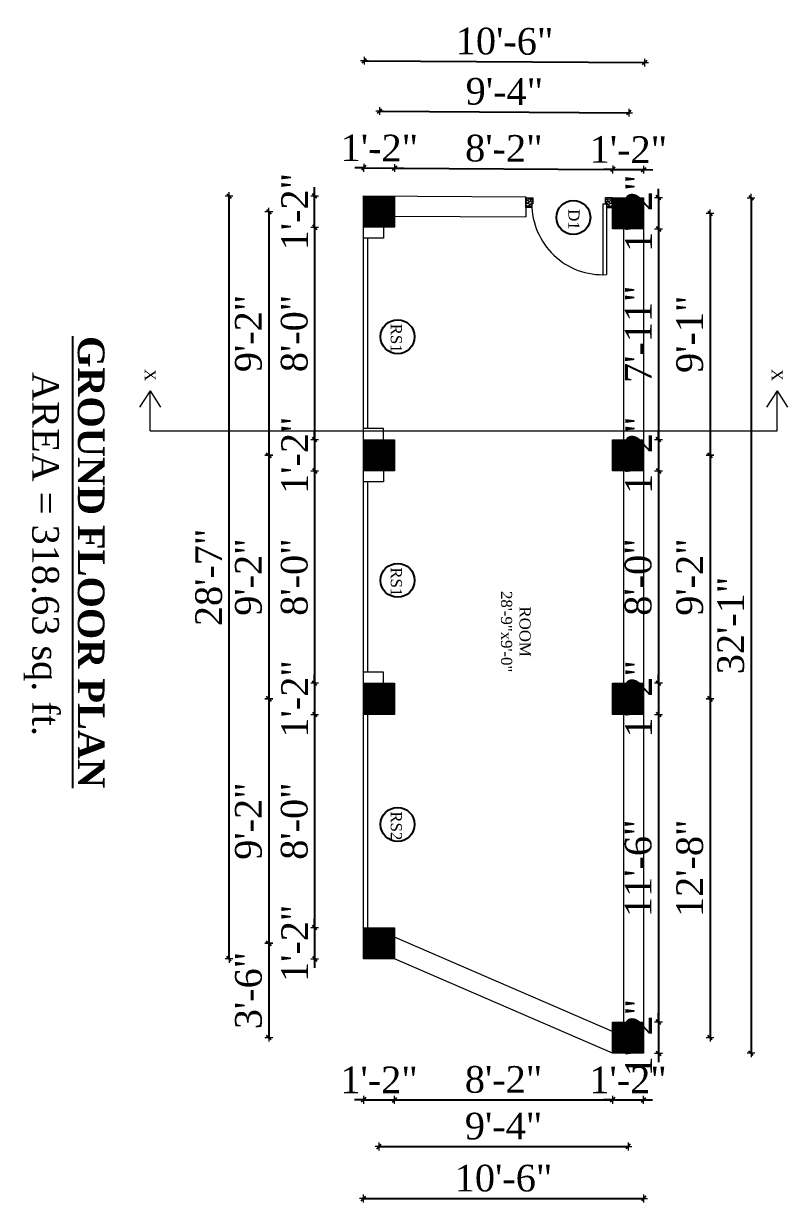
# Model space of a CAD drawing. Header units: inches. Extents: x 4069 to 91030, y -7803 to 12535.
# Drawn here: x 34035 to 34379, y 1514 to 2045 of the extents above; entities that cross this region are included whole.
import ezdxf

# ---------------------------------------------------------------- set-up
doc = ezdxf.new("R2010")
doc.units = ezdxf.units.IN
doc.header["$LTSCALE"] = 5
doc.header["$MEASUREMENT"] = 0
for name, color, linetype, lineweight in [('A-WALL', 7, 'Continuous', 9), ('Dimension', 7, 'Continuous', 18), ('DOOR', 62, 'Continuous', 0)]:
    doc.layers.add(name, color=color, linetype=linetype, lineweight=lineweight)
doc.layers.add('dim line', color=7, linetype='Continuous', lineweight=15, true_color=0xfab2b2)
doc.layers.add('TEXT', color=6, linetype='Continuous')
doc.layers.add('WALL', color=7, linetype='Continuous')
doc.styles.add('ordinary', font='times.ttf')
doc.dimstyles.new('Copy of 96', dxfattribs={"dimtxt": 7, "dimasz": 4, "dimexe": 0.5, "dimexo": 0.5, "dimgap": 3, "dimtad": 1, "dimdec": 1, "dimzin": 11, "dimdsep": 46, "dimlunit": 4, "dimtxsty": 'ordinary', "dimblk": 'OBLIQUE', "dimcen": 0.09, "dimse1": 1, "dimse2": 1, "dimclrt": 6, "dimazin": 0, "dimtfac": 1, "dimtdec": 1, "dimtix": 1, "dimtmove": 2, "dimatfit": 3, "dimldrblk": 'leader', "dimfxl": 0.5, "dimfxlon": 1, "dimtolj": 1, "dimtzin": 0, "dimarcsym": 0})
pattern_1 = [(315, (32698.64002, 26279.55812), (0.08838834765, 0.08838834765), [])]

# ---------------------------------------------------------------- blocks, each defined once
blk = doc.blocks.new('A$C27B36B59')
at = {"layer": 'DOOR'}
for p, q in [((0, 4), (0, 0)), ((2.5, 4), (0, 4)), ((0, 0), (3, 0)), ((2.5, 2.5), (2.5, 4)), ((3, 2.5), (2.5, 2.5)), ((3, 0), (3, 2.5))]:
    blk.add_line(p, q, dxfattribs=at)
for centre, radius, start, end in [((-1.4, -0.54), 4.75, 22.1411, 72.838), ((1.34, 2.09), 1.64, 45.138, 144.8948), ((2.21, 0.3), 2.49, 83.3149, 152.658), ((0.13, 0.37), 2.05, 349.4875, 93.6805), ((1.96, -0.47), 2.01, 58.7447, 166.495), ((-0.06, 0.32), 1.13, 343.542, 86.947), ((2.08, -0.4), 1.17, 38.2816, 160.1519)]:
    blk.add_arc(centre, radius, start, end, dxfattribs=at)
blk = doc.blocks.new('D2')
at = {"layer": 'DOOR'}
for p, q in [((74473.95, 24047.59), (74473.95, 24018.09)), ((74473.95, 24047.59), (74475.45, 24047.59)), ((74475.45, 24047.59), (74475.45, 24018.13))]:
    blk.add_line(p, q, dxfattribs=at)
blk.add_arc((74473.95, 24047.59), 29.5, 180, 272.9146, dxfattribs=at)
at = {"layer": 'DOOR', "xscale": -1, "rotation": 180}
blk.add_blockref('A$C27B36B59', (74441.95, 24050.09), dxfattribs=at)
at = {"layer": 'DOOR', "rotation": 180}
blk.add_blockref('A$C27B36B59', (74477.95, 24050.09), dxfattribs=at)
blk = doc.blocks.new('oblique')
at = {"color": 0, "lineweight": -2}
blk.add_line((0.25, 0.25), (-0.25, -0.25), dxfattribs=at)
at = {"layer": 'dim line', "lineweight": 9}
for p, q in [((-0.4375, 0), (0.4375, 0)), ((0, 0.4375), (0, -0.4375))]:
    blk.add_line(p, q, dxfattribs=at)
blk = doc.blocks.new('*D1376')
at = {"layer": 'A-WALL', "color": 0, "lineweight": -2, "ltscale": 50, "transparency": 16777216}
for p, q in [((34166.39, 1967.1), (34166.39, 1971.1)), ((34166.39, 1953.1), (34166.39, 1967.1)), ((34166.39, 1953.1), (34166.39, 1949.1))]:
    blk.add_line(p, q, dxfattribs=at)
at = {"layer": 'Defpoints', "color": 0, "ltscale": 50, "transparency": 16777216}
for p in [(34166.39, 1967.1), (34188.36, 1967.1, -58.17), (34188.36, 1953.1, -58.17)]:
    blk.add_point(p, dxfattribs=at)
at = {"layer": 'A-WALL', "color": 0, "lineweight": -2, "ltscale": 50, "transparency": 16777216, "xscale": 4, "yscale": 4, "zscale": 4}
for p, rotation in [((34166.39, 1967.1), 270), ((34166.39, 1953.1), 90)]:
    blk.add_blockref('oblique', p, dxfattribs=dict(at, rotation=rotation))
at = {"layer": 'A-WALL', "color": 6, "ltscale": 50, "transparency": 16777216, "insert": (34157.39, 1960.1), "char_height": 12, "attachment_point": 5, "rotation": 90, "style": 'ordinary'}
blk.add_mtext('\\A1;1\'-2"', dxfattribs=at)
blk = doc.blocks.new('_OBLIQUE')
at = {"color": 0, "linetype": 'ByBlock'}
blk.add_line((-0.5, -0.5), (0.5, 0.5), dxfattribs=at)
blk = doc.blocks.new('leader')
at = {"layer": 'Dimension'}
for p, q in [((0, -4.33), (0, 4.33)), ((-4.42, 0), (4.42, 0))]:
    blk.add_line(p, q, dxfattribs=at)
blk = doc.blocks.new('*D1377')
at = {"layer": 'A-WALL', "color": 0, "lineweight": -2, "ltscale": 5, "transparency": 16777216}
blk.add_line((34166.39, 1953.1), (34166.39, 1857.48), dxfattribs=at)
at = {"layer": 'Defpoints', "color": 0, "ltscale": 5, "transparency": 16777216}
for p in [(34188.36, 1953.1, -58.17), (34166.39, 1857.48), (34188.36, 1857.48, -58.17)]:
    blk.add_point(p, dxfattribs=at)
at = {"layer": 'A-WALL', "color": 0, "lineweight": -2, "ltscale": 5, "transparency": 16777216, "xscale": 4, "yscale": 4, "zscale": 4}
for p, rotation in [((34166.39, 1953.1), 90), ((34166.39, 1857.48), 270)]:
    blk.add_blockref('oblique', p, dxfattribs=dict(at, rotation=rotation))
at = {"layer": 'A-WALL', "color": 6, "ltscale": 5, "transparency": 16777216, "insert": (34157.29, 1905.29), "char_height": 12, "attachment_point": 5, "rotation": 90, "style": 'ordinary'}
blk.add_mtext('\\A1;8\'-0"', dxfattribs=at)
blk = doc.blocks.new('*D1378')
at = {"layer": 'A-WALL', "color": 0, "lineweight": -2, "ltscale": 5, "transparency": 16777216}
for p, q in [((34166.39, 1857.48), (34166.39, 1861.48)), ((34166.39, 1857.48), (34166.39, 1843.48)), ((34166.39, 1843.48), (34166.39, 1839.48))]:
    blk.add_line(p, q, dxfattribs=at)
at = {"layer": 'Defpoints', "color": 0, "ltscale": 5, "transparency": 16777216}
for p in [(34188.36, 1857.48, -58.17), (34166.39, 1843.48), (34188.36, 1843.48, -58.17)]:
    blk.add_point(p, dxfattribs=at)
at = {"layer": 'A-WALL', "color": 0, "lineweight": -2, "ltscale": 5, "transparency": 16777216, "xscale": 4, "yscale": 4, "zscale": 4}
for p, rotation in [((34166.39, 1857.48), 270), ((34166.39, 1843.48), 90)]:
    blk.add_blockref('oblique', p, dxfattribs=dict(at, rotation=rotation))
at = {"layer": 'A-WALL', "color": 6, "ltscale": 5, "transparency": 16777216, "insert": (34157.39, 1850.48), "char_height": 12, "attachment_point": 5, "rotation": 90, "style": 'ordinary'}
blk.add_mtext('\\A1;1\'-2"', dxfattribs=at)
blk = doc.blocks.new('*D1379')
at = {"layer": 'A-WALL', "color": 0, "lineweight": -2, "ltscale": 5, "transparency": 16777216}
blk.add_line((34166.39, 1843.48), (34166.39, 1747.86), dxfattribs=at)
at = {"layer": 'Defpoints', "color": 0, "ltscale": 5, "transparency": 16777216}
for p in [(34188.36, 1843.48, -58.17), (34166.39, 1747.86), (34188.36, 1747.86, -58.17)]:
    blk.add_point(p, dxfattribs=at)
at = {"layer": 'A-WALL', "color": 0, "lineweight": -2, "ltscale": 5, "transparency": 16777216, "xscale": 4, "yscale": 4, "zscale": 4}
for p, rotation in [((34166.39, 1843.48), 90), ((34166.39, 1747.86), 270)]:
    blk.add_blockref('oblique', p, dxfattribs=dict(at, rotation=rotation))
at = {"layer": 'A-WALL', "color": 6, "ltscale": 5, "transparency": 16777216, "insert": (34157.29, 1795.67), "char_height": 12, "attachment_point": 5, "rotation": 90, "style": 'ordinary'}
blk.add_mtext('\\A1;8\'-0"', dxfattribs=at)
blk = doc.blocks.new('*D1380')
at = {"layer": 'A-WALL', "color": 0, "lineweight": -2, "ltscale": 5, "transparency": 16777216}
for p, q in [((34166.39, 1747.86), (34166.39, 1751.86)), ((34166.39, 1747.86), (34166.39, 1733.86)), ((34166.39, 1733.86), (34166.39, 1729.86))]:
    blk.add_line(p, q, dxfattribs=at)
at = {"layer": 'Defpoints', "color": 0, "ltscale": 5, "transparency": 16777216}
for p in [(34188.36, 1747.86, -58.17), (34166.39, 1733.86), (34188.36, 1733.86, -58.17)]:
    blk.add_point(p, dxfattribs=at)
at = {"layer": 'A-WALL', "color": 0, "lineweight": -2, "ltscale": 5, "transparency": 16777216, "xscale": 4, "yscale": 4, "zscale": 4}
for p, rotation in [((34166.39, 1747.86), 270), ((34166.39, 1733.86), 90)]:
    blk.add_blockref('oblique', p, dxfattribs=dict(at, rotation=rotation))
at = {"layer": 'A-WALL', "color": 6, "ltscale": 5, "transparency": 16777216, "insert": (34157.39, 1740.86), "char_height": 12, "attachment_point": 5, "rotation": 90, "style": 'ordinary'}
blk.add_mtext('\\A1;1\'-2"', dxfattribs=at)
blk = doc.blocks.new('*D1381')
at = {"layer": 'A-WALL', "color": 0, "lineweight": -2, "ltscale": 5, "transparency": 16777216}
blk.add_line((34166.39, 1733.86), (34166.39, 1637.86), dxfattribs=at)
at = {"layer": 'Defpoints', "color": 0, "ltscale": 5, "transparency": 16777216}
for p in [(34188.36, 1733.86, -58.17), (34166.39, 1637.86), (34188.36, 1637.86)]:
    blk.add_point(p, dxfattribs=at)
at = {"layer": 'A-WALL', "color": 0, "lineweight": -2, "ltscale": 5, "transparency": 16777216, "xscale": 4, "yscale": 4, "zscale": 4}
for p, rotation in [((34166.39, 1733.86), 90), ((34166.39, 1637.86), 270)]:
    blk.add_blockref('oblique', p, dxfattribs=dict(at, rotation=rotation))
at = {"layer": 'A-WALL', "color": 6, "ltscale": 5, "transparency": 16777216, "insert": (34157.29, 1685.86), "char_height": 12, "attachment_point": 5, "rotation": 90, "style": 'ordinary'}
blk.add_mtext('\\A1;8\'-0"', dxfattribs=at)
blk = doc.blocks.new('*D1382')
at = {"layer": 'A-WALL', "color": 0, "lineweight": -2, "ltscale": 5, "transparency": 16777216}
for p, q in [((34166.39, 1637.86), (34166.39, 1641.86)), ((34166.39, 1637.86), (34166.39, 1623.86)), ((34166.39, 1623.86), (34166.39, 1619.86))]:
    blk.add_line(p, q, dxfattribs=at)
at = {"layer": 'Defpoints', "color": 0, "ltscale": 5, "transparency": 16777216}
for p in [(34188.36, 1637.86), (34166.39, 1623.86), (34188.36, 1623.86, -58.17)]:
    blk.add_point(p, dxfattribs=at)
at = {"layer": 'A-WALL', "color": 0, "lineweight": -2, "ltscale": 5, "transparency": 16777216, "xscale": 4, "yscale": 4, "zscale": 4}
for p, rotation in [((34166.39, 1637.86), 270), ((34166.39, 1623.86), 90)]:
    blk.add_blockref('oblique', p, dxfattribs=dict(at, rotation=rotation))
at = {"layer": 'A-WALL', "color": 6, "ltscale": 5, "transparency": 16777216, "insert": (34157.39, 1630.86), "char_height": 12, "attachment_point": 5, "rotation": 90, "style": 'ordinary'}
blk.add_mtext('\\A1;1\'-2"', dxfattribs=at)
blk = doc.blocks.new('*D1288')
at = {"layer": 'A-WALL', "color": 0, "lineweight": -2, "ltscale": 5, "transparency": 16777216}
blk.add_line((34145.79, 1960.1), (34145.79, 1850.48), dxfattribs=at)
at = {"layer": 'Defpoints', "color": 0, "ltscale": 5, "transparency": 16777216}
for p in [(34195.36, 1960.1, -58.17), (34145.79, 1850.48), (34195.36, 1850.48, -58.17)]:
    blk.add_point(p, dxfattribs=at)
at = {"layer": 'A-WALL', "color": 0, "lineweight": -2, "ltscale": 5, "transparency": 16777216, "xscale": 4, "yscale": 4, "zscale": 4}
for p, rotation in [((34145.79, 1960.1), 90), ((34145.79, 1850.48), 270)]:
    blk.add_blockref('oblique', p, dxfattribs=dict(at, rotation=rotation))
at = {"layer": 'A-WALL', "color": 6, "ltscale": 5, "transparency": 16777216, "insert": (34136.66, 1905.29), "char_height": 12, "attachment_point": 5, "rotation": 90, "style": 'ordinary'}
blk.add_mtext('\\A1;9\'-2"', dxfattribs=at)
blk = doc.blocks.new('*D1383')
at = {"layer": 'A-WALL', "color": 0, "lineweight": -2, "ltscale": 5, "transparency": 16777216}
blk.add_line((34145.79, 1850.48), (34145.79, 1740.86), dxfattribs=at)
at = {"layer": 'Defpoints', "color": 0, "ltscale": 5, "transparency": 16777216}
for p in [(34195.36, 1850.48, -58.17), (34145.79, 1740.86), (34195.36, 1740.86, -58.17)]:
    blk.add_point(p, dxfattribs=at)
at = {"layer": 'A-WALL', "color": 0, "lineweight": -2, "ltscale": 5, "transparency": 16777216, "xscale": 4, "yscale": 4, "zscale": 4}
for p, rotation in [((34145.79, 1850.48), 90), ((34145.79, 1740.86), 270)]:
    blk.add_blockref('oblique', p, dxfattribs=dict(at, rotation=rotation))
at = {"layer": 'A-WALL', "color": 6, "ltscale": 5, "transparency": 16777216, "insert": (34136.66, 1795.67), "char_height": 12, "attachment_point": 5, "rotation": 90, "style": 'ordinary'}
blk.add_mtext('\\A1;9\'-2"', dxfattribs=at)
blk = doc.blocks.new('*D1384')
at = {"layer": 'A-WALL', "color": 0, "lineweight": -2, "ltscale": 5, "transparency": 16777216}
blk.add_line((34145.79, 1740.86), (34145.79, 1630.86), dxfattribs=at)
at = {"layer": 'Defpoints', "color": 0, "ltscale": 5, "transparency": 16777216}
for p in [(34195.36, 1740.86, -58.17), (34145.79, 1630.86), (34195.36, 1630.86, -58.17)]:
    blk.add_point(p, dxfattribs=at)
at = {"layer": 'A-WALL', "color": 0, "lineweight": -2, "ltscale": 5, "transparency": 16777216, "xscale": 4, "yscale": 4, "zscale": 4}
for p, rotation in [((34145.79, 1740.86), 90), ((34145.79, 1630.86), 270)]:
    blk.add_blockref('oblique', p, dxfattribs=dict(at, rotation=rotation))
at = {"layer": 'A-WALL', "color": 6, "ltscale": 5, "transparency": 16777216, "insert": (34136.66, 1685.86), "char_height": 12, "attachment_point": 5, "rotation": 90, "style": 'ordinary'}
blk.add_mtext('\\A1;9\'-2"', dxfattribs=at)
blk = doc.blocks.new('*D1385')
at = {"layer": 'A-WALL', "color": 0, "lineweight": -2, "ltscale": 5, "transparency": 16777216}
blk.add_line((34127.92, 1623.86), (34127.92, 1967.19), dxfattribs=at)
at = {"layer": 'Defpoints', "color": 0, "ltscale": 5, "transparency": 16777216}
for p in [(34127.92, 1967.19), (34188.36, 1967.19, -58.17), (34188.36, 1623.86, -58.17)]:
    blk.add_point(p, dxfattribs=at)
at = {"layer": 'A-WALL', "color": 0, "lineweight": -2, "ltscale": 5, "transparency": 16777216, "xscale": 4, "yscale": 4, "zscale": 4}
for p, rotation in [((34127.92, 1967.19), 90), ((34127.92, 1623.86), 270)]:
    blk.add_blockref('oblique', p, dxfattribs=dict(at, rotation=rotation))
at = {"layer": 'A-WALL', "color": 6, "ltscale": 5, "transparency": 16777216, "insert": (34118.8, 1795.53), "char_height": 12, "attachment_point": 5, "rotation": 90, "style": 'ordinary'}
blk.add_mtext('\\A1;28\'-7"', dxfattribs=at)
blk = doc.blocks.new('*D1386')
at = {"layer": 'A-WALL', "color": 0, "lineweight": -2, "ltscale": 50, "transparency": 16777216}
for p, q in [((34321.07, 1966.37), (34321.07, 1970.37)), ((34321.07, 1966.37), (34321.07, 1952.37)), ((34321.07, 1952.37), (34321.07, 1948.37))]:
    blk.add_line(p, q, dxfattribs=at)
at = {"layer": 'Defpoints', "color": 0, "ltscale": 50, "transparency": 16777216}
for p in [(34314.36, 1966.37, -58.17), (34314.36, 1952.37, -58.17), (34321.07, 1952.37)]:
    blk.add_point(p, dxfattribs=at)
at = {"layer": 'A-WALL', "color": 0, "lineweight": -2, "ltscale": 50, "transparency": 16777216, "xscale": 4, "yscale": 4, "zscale": 4}
for p, rotation in [((34321.07, 1966.37), 270), ((34321.07, 1952.37), 90)]:
    blk.add_blockref('oblique', p, dxfattribs=dict(at, rotation=rotation))
at = {"layer": 'A-WALL', "color": 6, "ltscale": 50, "transparency": 16777216, "insert": (34312.07, 1959.37), "char_height": 12, "attachment_point": 5, "rotation": 90, "style": 'ordinary'}
blk.add_mtext('\\A1;1\'-2"', dxfattribs=at)
blk = doc.blocks.new('*D1387')
at = {"layer": 'A-WALL', "color": 0, "lineweight": -2, "ltscale": 5, "transparency": 16777216}
blk.add_line((34321.07, 1952.37), (34321.07, 1857.48), dxfattribs=at)
at = {"layer": 'Defpoints', "color": 0, "ltscale": 5, "transparency": 16777216}
for p in [(34314.36, 1952.37, -58.17), (34314.36, 1857.48, -58.17), (34321.07, 1857.48)]:
    blk.add_point(p, dxfattribs=at)
at = {"layer": 'A-WALL', "color": 0, "lineweight": -2, "ltscale": 5, "transparency": 16777216, "xscale": 4, "yscale": 4, "zscale": 4}
for p, rotation in [((34321.07, 1952.37), 90), ((34321.07, 1857.48), 270)]:
    blk.add_blockref('oblique', p, dxfattribs=dict(at, rotation=rotation))
at = {"layer": 'A-WALL', "color": 6, "ltscale": 5, "transparency": 16777216, "insert": (34311.95, 1904.93), "char_height": 12, "attachment_point": 5, "rotation": 90, "style": 'ordinary'}
blk.add_mtext('\\A1;7\'-11"', dxfattribs=at)
blk = doc.blocks.new('*D1388')
at = {"layer": 'A-WALL', "color": 0, "lineweight": -2, "ltscale": 5, "transparency": 16777216}
for p, q in [((34321.07, 1857.48), (34321.07, 1861.48)), ((34321.07, 1857.48), (34321.07, 1843.48)), ((34321.07, 1843.48), (34321.07, 1839.48))]:
    blk.add_line(p, q, dxfattribs=at)
at = {"layer": 'Defpoints', "color": 0, "ltscale": 5, "transparency": 16777216}
for p in [(34314.36, 1857.48, -58.17), (34314.36, 1843.48, -58.17), (34321.07, 1843.48)]:
    blk.add_point(p, dxfattribs=at)
at = {"layer": 'A-WALL', "color": 0, "lineweight": -2, "ltscale": 5, "transparency": 16777216, "xscale": 4, "yscale": 4, "zscale": 4}
for p, rotation in [((34321.07, 1857.48), 270), ((34321.07, 1843.48), 90)]:
    blk.add_blockref('oblique', p, dxfattribs=dict(at, rotation=rotation))
at = {"layer": 'A-WALL', "color": 6, "ltscale": 5, "transparency": 16777216, "insert": (34312.07, 1850.48), "char_height": 12, "attachment_point": 5, "rotation": 90, "style": 'ordinary'}
blk.add_mtext('\\A1;1\'-2"', dxfattribs=at)
blk = doc.blocks.new('*D1389')
at = {"layer": 'A-WALL', "color": 0, "lineweight": -2, "ltscale": 5, "transparency": 16777216}
blk.add_line((34321.07, 1843.48), (34321.07, 1747.86), dxfattribs=at)
at = {"layer": 'Defpoints', "color": 0, "ltscale": 5, "transparency": 16777216}
for p in [(34314.36, 1843.48, -58.17), (34314.36, 1747.86, -58.17), (34321.07, 1747.86)]:
    blk.add_point(p, dxfattribs=at)
at = {"layer": 'A-WALL', "color": 0, "lineweight": -2, "ltscale": 5, "transparency": 16777216, "xscale": 4, "yscale": 4, "zscale": 4}
for p, rotation in [((34321.07, 1843.48), 90), ((34321.07, 1747.86), 270)]:
    blk.add_blockref('oblique', p, dxfattribs=dict(at, rotation=rotation))
at = {"layer": 'A-WALL', "color": 6, "ltscale": 5, "transparency": 16777216, "insert": (34311.97, 1795.67), "char_height": 12, "attachment_point": 5, "rotation": 90, "style": 'ordinary'}
blk.add_mtext('\\A1;8\'-0"', dxfattribs=at)
blk = doc.blocks.new('*D1390')
at = {"layer": 'A-WALL', "color": 0, "lineweight": -2, "ltscale": 5, "transparency": 16777216}
for p, q in [((34321.07, 1747.86), (34321.07, 1751.86)), ((34321.07, 1747.86), (34321.07, 1733.86)), ((34321.07, 1733.86), (34321.07, 1729.86))]:
    blk.add_line(p, q, dxfattribs=at)
at = {"layer": 'Defpoints', "color": 0, "ltscale": 5, "transparency": 16777216}
for p in [(34314.36, 1747.86, -58.17), (34314.36, 1733.86, -58.17), (34321.07, 1733.86)]:
    blk.add_point(p, dxfattribs=at)
at = {"layer": 'A-WALL', "color": 0, "lineweight": -2, "ltscale": 5, "transparency": 16777216, "xscale": 4, "yscale": 4, "zscale": 4}
for p, rotation in [((34321.07, 1747.86), 270), ((34321.07, 1733.86), 90)]:
    blk.add_blockref('oblique', p, dxfattribs=dict(at, rotation=rotation))
at = {"layer": 'A-WALL', "color": 6, "ltscale": 5, "transparency": 16777216, "insert": (34312.07, 1740.86), "char_height": 12, "attachment_point": 5, "rotation": 90, "style": 'ordinary'}
blk.add_mtext('\\A1;1\'-2"', dxfattribs=at)
blk = doc.blocks.new('*D1391')
at = {"layer": 'A-WALL', "color": 0, "lineweight": -2, "ltscale": 5, "transparency": 16777216}
blk.add_line((34321.07, 1733.86), (34321.07, 1595.41), dxfattribs=at)
at = {"layer": 'Defpoints', "color": 0, "ltscale": 5, "transparency": 16777216}
for p in [(34314.36, 1733.86, -58.17), (34314.36, 1595.41, -58.17), (34321.07, 1595.41)]:
    blk.add_point(p, dxfattribs=at)
at = {"layer": 'A-WALL', "color": 0, "lineweight": -2, "ltscale": 5, "transparency": 16777216, "xscale": 4, "yscale": 4, "zscale": 4}
for p, rotation in [((34321.07, 1733.86), 90), ((34321.07, 1595.41), 270)]:
    blk.add_blockref('oblique', p, dxfattribs=dict(at, rotation=rotation))
at = {"layer": 'A-WALL', "color": 6, "ltscale": 5, "transparency": 16777216, "insert": (34311.97, 1664.63), "char_height": 12, "attachment_point": 5, "rotation": 90, "style": 'ordinary'}
blk.add_mtext('\\A1;11\'-6"', dxfattribs=at)
blk = doc.blocks.new('*D1392')
at = {"layer": 'A-WALL', "color": 0, "lineweight": -2, "ltscale": 5, "transparency": 16777216}
for p, q in [((34321.07, 1595.41), (34321.07, 1599.41)), ((34321.07, 1595.41), (34321.07, 1581.41)), ((34321.07, 1581.41), (34321.07, 1577.41))]:
    blk.add_line(p, q, dxfattribs=at)
at = {"layer": 'Defpoints', "color": 0, "ltscale": 5, "transparency": 16777216}
for p in [(34314.36, 1595.41, -58.17), (34314.36, 1581.41, -58.17), (34321.07, 1581.41)]:
    blk.add_point(p, dxfattribs=at)
at = {"layer": 'A-WALL', "color": 0, "lineweight": -2, "ltscale": 5, "transparency": 16777216, "xscale": 4, "yscale": 4, "zscale": 4}
for p, rotation in [((34321.07, 1595.41), 270), ((34321.07, 1581.41), 90)]:
    blk.add_blockref('oblique', p, dxfattribs=dict(at, rotation=rotation))
at = {"layer": 'A-WALL', "color": 6, "ltscale": 5, "transparency": 16777216, "insert": (34312.07, 1588.41), "char_height": 12, "attachment_point": 5, "rotation": 90, "style": 'ordinary'}
blk.add_mtext('\\A1;1\'-2"', dxfattribs=at)
blk = doc.blocks.new('*D1289')
at = {"layer": 'A-WALL', "color": 0, "lineweight": -2, "ltscale": 5, "transparency": 16777216}
blk.add_line((34344.26, 1959.37), (34344.26, 1850.48), dxfattribs=at)
at = {"layer": 'Defpoints', "color": 0, "ltscale": 5, "transparency": 16777216}
for p in [(34307.36, 1959.37, -58.17), (34307.36, 1850.48, -58.17), (34344.26, 1850.48)]:
    blk.add_point(p, dxfattribs=at)
at = {"layer": 'A-WALL', "color": 0, "lineweight": -2, "ltscale": 5, "transparency": 16777216, "xscale": 4, "yscale": 4, "zscale": 4}
for p, rotation in [((34344.26, 1959.37), 90), ((34344.26, 1850.48), 270)]:
    blk.add_blockref('oblique', p, dxfattribs=dict(at, rotation=rotation))
at = {"layer": 'A-WALL', "color": 6, "ltscale": 5, "transparency": 16777216, "insert": (34335.14, 1904.93), "char_height": 12, "attachment_point": 5, "rotation": 90, "style": 'ordinary'}
blk.add_mtext('\\A1;9\'-1"', dxfattribs=at)
blk = doc.blocks.new('*D1393')
at = {"layer": 'A-WALL', "color": 0, "lineweight": -2, "ltscale": 5, "transparency": 16777216}
blk.add_line((34344.26, 1850.48), (34344.26, 1740.86), dxfattribs=at)
at = {"layer": 'Defpoints', "color": 0, "ltscale": 5, "transparency": 16777216}
for p in [(34307.36, 1850.48, -58.17), (34307.36, 1740.86, -58.17), (34344.26, 1740.86)]:
    blk.add_point(p, dxfattribs=at)
at = {"layer": 'A-WALL', "color": 0, "lineweight": -2, "ltscale": 5, "transparency": 16777216, "xscale": 4, "yscale": 4, "zscale": 4}
for p, rotation in [((34344.26, 1850.48), 90), ((34344.26, 1740.86), 270)]:
    blk.add_blockref('oblique', p, dxfattribs=dict(at, rotation=rotation))
at = {"layer": 'A-WALL', "color": 6, "ltscale": 5, "transparency": 16777216, "insert": (34335.14, 1795.67), "char_height": 12, "attachment_point": 5, "rotation": 90, "style": 'ordinary'}
blk.add_mtext('\\A1;9\'-2"', dxfattribs=at)
blk = doc.blocks.new('*D1394')
at = {"layer": 'A-WALL', "color": 0, "lineweight": -2, "ltscale": 5, "transparency": 16777216}
blk.add_line((34344.26, 1740.86), (34344.26, 1588.41), dxfattribs=at)
at = {"layer": 'Defpoints', "color": 0, "ltscale": 5, "transparency": 16777216}
for p in [(34307.36, 1740.86, -58.17), (34307.36, 1588.41, -58.17), (34344.26, 1588.41)]:
    blk.add_point(p, dxfattribs=at)
at = {"layer": 'A-WALL', "color": 0, "lineweight": -2, "ltscale": 5, "transparency": 16777216, "xscale": 4, "yscale": 4, "zscale": 4}
for p, rotation in [((34344.26, 1740.86), 90), ((34344.26, 1588.41), 270)]:
    blk.add_blockref('oblique', p, dxfattribs=dict(at, rotation=rotation))
at = {"layer": 'A-WALL', "color": 6, "ltscale": 5, "transparency": 16777216, "insert": (34335.16, 1664.63), "char_height": 12, "attachment_point": 5, "rotation": 90, "style": 'ordinary'}
blk.add_mtext('\\A1;12\'-8"', dxfattribs=at)
blk = doc.blocks.new('*D1395')
at = {"layer": 'A-WALL', "color": 0, "lineweight": -2, "ltscale": 5, "transparency": 16777216}
blk.add_line((34362.7, 1966.37), (34362.7, 1581.41), dxfattribs=at)
at = {"layer": 'Defpoints', "color": 0, "ltscale": 5, "transparency": 16777216}
for p in [(34314.36, 1966.37, -58.17), (34314.36, 1581.41, -58.17), (34362.7, 1581.41)]:
    blk.add_point(p, dxfattribs=at)
at = {"layer": 'A-WALL', "color": 0, "lineweight": -2, "ltscale": 5, "transparency": 16777216, "xscale": 4, "yscale": 4, "zscale": 4}
for p, rotation in [((34362.7, 1966.37), 90), ((34362.7, 1581.41), 270)]:
    blk.add_blockref('oblique', p, dxfattribs=dict(at, rotation=rotation))
at = {"layer": 'A-WALL', "color": 6, "ltscale": 5, "transparency": 16777216, "insert": (34353.59, 1773.89), "char_height": 12, "attachment_point": 5, "rotation": 90, "style": 'ordinary'}
blk.add_mtext('\\A1;32\'-1"', dxfattribs=at)
blk = doc.blocks.new('*D1396')
at = {"layer": 'A-WALL', "color": 0, "lineweight": -2, "ltscale": 50, "transparency": 16777216}
for p, q in [((34188.44, 1979.82), (34184.44, 1979.84)), ((34188.44, 1979.82), (34202.44, 1979.73)), ((34202.44, 1979.73), (34206.44, 1979.7))]:
    blk.add_line(p, q, dxfattribs=at)
at = {"layer": 'Defpoints', "color": 0, "ltscale": 50, "transparency": 16777216}
for p in [(34202.44, 1979.73), (34188.36, 1967.19, -58.17), (34202.36, 1967.1, -58.17)]:
    blk.add_point(p, dxfattribs=at)
at = {"layer": 'A-WALL', "color": 0, "lineweight": -2, "ltscale": 50, "transparency": 16777216, "xscale": 4, "yscale": 4, "zscale": 4}
for p, rotation in [((34188.44, 1979.82), 359.6259071472626), ((34202.44, 1979.73), 179.6259071472626)]:
    blk.add_blockref('oblique', p, dxfattribs=dict(at, rotation=rotation))
at = {"layer": 'A-WALL', "color": 6, "ltscale": 50, "transparency": 16777216, "insert": (34195.5, 1988.77), "char_height": 12, "attachment_point": 5, "rotation": 359.6259, "style": 'ordinary'}
blk.add_mtext('\\A1;1\'-2"', dxfattribs=at)
blk = doc.blocks.new('*D1290')
at = {"layer": 'A-WALL', "color": 0, "lineweight": -2, "ltscale": 5, "transparency": 16777216}
blk.add_line((34202.44, 1979.73), (34300.44, 1979.09), dxfattribs=at)
at = {"layer": 'Defpoints', "color": 0, "ltscale": 5, "transparency": 16777216}
for p in [(34300.44, 1979.09), (34202.36, 1967.1, -58.17), (34300.36, 1966.37, -58.17)]:
    blk.add_point(p, dxfattribs=at)
at = {"layer": 'A-WALL', "color": 0, "lineweight": -2, "ltscale": 5, "transparency": 16777216, "xscale": 4, "yscale": 4, "zscale": 4}
for p, rotation in [((34202.44, 1979.73), 179.6259071471166), ((34300.44, 1979.09), 359.6259071471166)]:
    blk.add_blockref('oblique', p, dxfattribs=dict(at, rotation=rotation))
at = {"layer": 'A-WALL', "color": 6, "ltscale": 5, "transparency": 16777216, "insert": (34251.5, 1988.51), "char_height": 12, "attachment_point": 5, "rotation": 359.6259, "style": 'ordinary'}
blk.add_mtext('\\A1;8\'-2"', dxfattribs=at)
blk = doc.blocks.new('*D1397')
at = {"layer": 'A-WALL', "color": 0, "lineweight": -2, "ltscale": 5, "transparency": 16777216}
for p, q in [((34300.44, 1979.09), (34296.44, 1979.11)), ((34300.44, 1979.09), (34314.44, 1979)), ((34314.44, 1979), (34318.44, 1978.97))]:
    blk.add_line(p, q, dxfattribs=at)
at = {"layer": 'Defpoints', "color": 0, "ltscale": 5, "transparency": 16777216}
for p in [(34314.44, 1979), (34300.36, 1966.37, -58.17), (34314.36, 1966.37, -58.17)]:
    blk.add_point(p, dxfattribs=at)
at = {"layer": 'A-WALL', "color": 0, "lineweight": -2, "ltscale": 5, "transparency": 16777216, "xscale": 4, "yscale": 4, "zscale": 4}
for p, rotation in [((34300.44, 1979.09), 359.6259071471166), ((34314.44, 1979), 179.6259071471166)]:
    blk.add_blockref('oblique', p, dxfattribs=dict(at, rotation=rotation))
at = {"layer": 'A-WALL', "color": 6, "ltscale": 5, "transparency": 16777216, "insert": (34307.5, 1988.04), "char_height": 12, "attachment_point": 5, "rotation": 359.6259, "style": 'ordinary'}
blk.add_mtext('\\A1;1\'-2"', dxfattribs=at)
blk = doc.blocks.new('*D1291')
at = {"layer": 'A-WALL', "color": 0, "lineweight": -2, "ltscale": 5, "transparency": 16777216}
blk.add_line((34195.66, 2005.36), (34307.66, 2004.63), dxfattribs=at)
at = {"layer": 'Defpoints', "color": 0, "ltscale": 5, "transparency": 16777216}
for p in [(34307.66, 2004.63), (34195.36, 1960.1, -58.17), (34307.36, 1959.37, -58.17)]:
    blk.add_point(p, dxfattribs=at)
at = {"layer": 'A-WALL', "color": 0, "lineweight": -2, "ltscale": 5, "transparency": 16777216, "xscale": 4, "yscale": 4, "zscale": 4}
for p, rotation in [((34195.66, 2005.36), 179.6259071471166), ((34307.66, 2004.63), 359.6259071471166)]:
    blk.add_blockref('oblique', p, dxfattribs=dict(at, rotation=rotation))
at = {"layer": 'A-WALL', "color": 6, "ltscale": 5, "transparency": 16777216, "insert": (34251.72, 2014.11), "char_height": 12, "attachment_point": 5, "rotation": 359.6259, "style": 'ordinary'}
blk.add_mtext('\\A1;9\'-4"', dxfattribs=at)
blk = doc.blocks.new('*D1292')
at = {"layer": 'A-WALL', "color": 0, "lineweight": -2, "ltscale": 5, "transparency": 16777216}
blk.add_line((34188.76, 2028.02), (34314.76, 2027.19), dxfattribs=at)
at = {"layer": 'Defpoints', "color": 0, "ltscale": 5, "transparency": 16777216}
for p in [(34314.76, 2027.19), (34188.36, 1967.19, -58.17), (34314.36, 1966.37, -58.17)]:
    blk.add_point(p, dxfattribs=at)
at = {"layer": 'A-WALL', "color": 0, "lineweight": -2, "ltscale": 5, "transparency": 16777216, "xscale": 4, "yscale": 4, "zscale": 4}
for p, rotation in [((34188.76, 2028.02), 179.6259071471166), ((34314.76, 2027.19), 359.6259071471166)]:
    blk.add_blockref('oblique', p, dxfattribs=dict(at, rotation=rotation))
at = {"layer": 'A-WALL', "color": 6, "ltscale": 5, "transparency": 16777216, "insert": (34251.82, 2036.71), "char_height": 12, "attachment_point": 5, "rotation": 359.6259, "style": 'ordinary'}
blk.add_mtext('\\A1;10\'-6"', dxfattribs=at)
blk = doc.blocks.new('*D1305')
at = {"layer": 'A-WALL', "color": 0, "lineweight": -2, "ltscale": 5, "transparency": 16777216}
for p, q in [((34188.36, 1560.43), (34184.36, 1560.43)), ((34188.36, 1560.43), (34202.36, 1560.43)), ((34202.36, 1560.43), (34206.36, 1560.43))]:
    blk.add_line(p, q, dxfattribs=at)
at = {"layer": 'Defpoints', "color": 0, "ltscale": 5, "transparency": 16777216}
for p in [(34188.36, 1623.86, -58.17), (34202.36, 1623.86, -58.17), (34202.36, 1560.43)]:
    blk.add_point(p, dxfattribs=at)
at = {"layer": 'A-WALL', "color": 0, "lineweight": -2, "ltscale": 5, "transparency": 16777216, "xscale": 4, "yscale": 4, "zscale": 4}
blk.add_blockref('oblique', (34188.36, 1560.43), dxfattribs=at)
at = {"layer": 'A-WALL', "color": 0, "lineweight": -2, "ltscale": 5, "transparency": 16777216, "xscale": 4, "yscale": 4, "zscale": 4, "rotation": 180}
blk.add_blockref('oblique', (34202.36, 1560.43), dxfattribs=at)
at = {"layer": 'A-WALL', "color": 6, "ltscale": 5, "transparency": 16777216, "insert": (34195.36, 1569.43), "char_height": 12, "attachment_point": 5, "style": 'ordinary'}
blk.add_mtext('\\A1;1\'-2"', dxfattribs=at)
blk = doc.blocks.new('*D1306')
at = {"layer": 'A-WALL', "color": 0, "lineweight": -2, "ltscale": 5, "transparency": 16777216}
blk.add_line((34202.36, 1560.43), (34300.36, 1560.43), dxfattribs=at)
at = {"layer": 'Defpoints', "color": 0, "ltscale": 5, "transparency": 16777216}
for p in [(34202.36, 1623.86, -58.17), (34300.36, 1581.41, -58.17), (34300.36, 1560.43)]:
    blk.add_point(p, dxfattribs=at)
at = {"layer": 'A-WALL', "color": 0, "lineweight": -2, "ltscale": 5, "transparency": 16777216, "xscale": 4, "yscale": 4, "zscale": 4, "rotation": 180}
blk.add_blockref('oblique', (34202.36, 1560.43), dxfattribs=at)
at = {"layer": 'A-WALL', "color": 0, "lineweight": -2, "ltscale": 5, "transparency": 16777216, "xscale": 4, "yscale": 4, "zscale": 4}
blk.add_blockref('oblique', (34300.36, 1560.43), dxfattribs=at)
at = {"layer": 'A-WALL', "color": 6, "ltscale": 5, "transparency": 16777216, "insert": (34251.36, 1569.53), "char_height": 12, "attachment_point": 5, "style": 'ordinary'}
blk.add_mtext('\\A1;8\'-2"', dxfattribs=at)
blk = doc.blocks.new('*D1307')
at = {"layer": 'A-WALL', "color": 0, "lineweight": -2, "ltscale": 5, "transparency": 16777216}
for p, q in [((34300.36, 1560.43), (34296.36, 1560.43)), ((34300.36, 1560.43), (34314.36, 1560.43)), ((34314.36, 1560.43), (34318.36, 1560.43))]:
    blk.add_line(p, q, dxfattribs=at)
at = {"layer": 'Defpoints', "color": 0, "ltscale": 5, "transparency": 16777216}
for p in [(34300.36, 1581.41, -58.17), (34314.36, 1581.41, -58.17), (34314.36, 1560.43)]:
    blk.add_point(p, dxfattribs=at)
at = {"layer": 'A-WALL', "color": 0, "lineweight": -2, "ltscale": 5, "transparency": 16777216, "xscale": 4, "yscale": 4, "zscale": 4}
blk.add_blockref('oblique', (34300.36, 1560.43), dxfattribs=at)
at = {"layer": 'A-WALL', "color": 0, "lineweight": -2, "ltscale": 5, "transparency": 16777216, "xscale": 4, "yscale": 4, "zscale": 4, "rotation": 180}
blk.add_blockref('oblique', (34314.36, 1560.43), dxfattribs=at)
at = {"layer": 'A-WALL', "color": 6, "ltscale": 5, "transparency": 16777216, "insert": (34307.36, 1569.43), "char_height": 12, "attachment_point": 5, "style": 'ordinary'}
blk.add_mtext('\\A1;1\'-2"', dxfattribs=at)
blk = doc.blocks.new('*D1308')
at = {"layer": 'A-WALL', "color": 0, "lineweight": -2, "ltscale": 5, "transparency": 16777216}
blk.add_line((34195.36, 1539.44), (34307.36, 1539.44), dxfattribs=at)
at = {"layer": 'Defpoints', "color": 0, "ltscale": 5, "transparency": 16777216}
for p in [(34195.36, 1630.86, -58.17), (34307.36, 1588.41, -58.17), (34307.36, 1539.44)]:
    blk.add_point(p, dxfattribs=at)
at = {"layer": 'A-WALL', "color": 0, "lineweight": -2, "ltscale": 5, "transparency": 16777216, "xscale": 4, "yscale": 4, "zscale": 4, "rotation": 180}
blk.add_blockref('oblique', (34195.36, 1539.44), dxfattribs=at)
at = {"layer": 'A-WALL', "color": 0, "lineweight": -2, "ltscale": 5, "transparency": 16777216, "xscale": 4, "yscale": 4, "zscale": 4}
blk.add_blockref('oblique', (34307.36, 1539.44), dxfattribs=at)
at = {"layer": 'A-WALL', "color": 6, "ltscale": 5, "transparency": 16777216, "insert": (34251.36, 1548.56), "char_height": 12, "attachment_point": 5, "style": 'ordinary'}
blk.add_mtext('\\A1;9\'-4"', dxfattribs=at)
blk = doc.blocks.new('*D1309')
at = {"layer": 'A-WALL', "color": 0, "lineweight": -2, "ltscale": 5, "transparency": 16777216}
blk.add_line((34188.36, 1516.02), (34314.36, 1516.02), dxfattribs=at)
at = {"layer": 'Defpoints', "color": 0, "ltscale": 5, "transparency": 16777216}
for p in [(34188.36, 1623.86, -63), (34314.36, 1581.41, -58.17), (34314.36, 1516.02)]:
    blk.add_point(p, dxfattribs=at)
at = {"layer": 'A-WALL', "color": 0, "lineweight": -2, "ltscale": 5, "transparency": 16777216, "xscale": 4, "yscale": 4, "zscale": 4, "rotation": 180}
blk.add_blockref('oblique', (34188.36, 1516.02), dxfattribs=at)
at = {"layer": 'A-WALL', "color": 0, "lineweight": -2, "ltscale": 5, "transparency": 16777216, "xscale": 4, "yscale": 4, "zscale": 4}
blk.add_blockref('oblique', (34314.36, 1516.02), dxfattribs=at)
at = {"layer": 'A-WALL', "color": 6, "ltscale": 5, "transparency": 16777216, "insert": (34251.36, 1525.13), "char_height": 12, "attachment_point": 5, "style": 'ordinary'}
blk.add_mtext('\\A1;10\'-6"', dxfattribs=at)
blk = doc.blocks.new('*D1445')
at = {"layer": 'A-WALL', "color": 0, "lineweight": -2, "ltscale": 5, "transparency": 16777216}
blk.add_line((34145.79, 1630.86), (34145.79, 1588.41), dxfattribs=at)
at = {"layer": 'Defpoints', "color": 0, "ltscale": 5, "transparency": 16777216}
for p in [(34195.36, 1630.86, -58.17), (34145.79, 1588.41), (34307.36, 1588.41, -58.17)]:
    blk.add_point(p, dxfattribs=at)
at = {"layer": 'A-WALL', "color": 0, "lineweight": -2, "ltscale": 5, "transparency": 16777216, "xscale": 4, "yscale": 4, "zscale": 4}
for p, rotation in [((34145.79, 1630.86), 90), ((34145.79, 1588.41), 270)]:
    blk.add_blockref('oblique', p, dxfattribs=dict(at, rotation=rotation))
at = {"layer": 'A-WALL', "color": 6, "ltscale": 5, "transparency": 16777216, "insert": (34136.68, 1609.63), "char_height": 12, "attachment_point": 5, "rotation": 90, "style": 'ordinary'}
blk.add_mtext('\\A1;3\'-6"', dxfattribs=at)

msp = doc.modelspace()

# ---------------------------------------------------------------- hatches: boundary and pattern name
at = {"layer": 'A-WALL', "ltscale": 5}
h = msp.add_hatch(dxfattribs=at)
h.set_pattern_fill('ANSI31', color=256, angle=270)
h.set_pattern_definition(pattern_1)
h.paths.add_polyline_path([(34202.36, 1967.1), (34188.36, 1967.1), (34188.36, 1953.1), (34202.36, 1953.1)])
h = msp.add_hatch(dxfattribs=at)
h.set_pattern_fill('ANSI31', color=256, angle=270)
h.set_pattern_definition(pattern_1)
h.paths.add_polyline_path([(34314.36, 1952.37), (34314.36, 1966.37), (34300.36, 1966.37), (34300.36, 1962.04), (34300.36, 1952.37)])
h = msp.add_hatch(dxfattribs=at)
h.set_pattern_fill('ANSI31', color=256, angle=270)
h.set_pattern_definition(pattern_1)
h.paths.add_polyline_path([(34188.36, 1857.48), (34188.36, 1843.48), (34202.36, 1843.48), (34202.36, 1857.48)])
h = msp.add_hatch(dxfattribs=at)
h.set_pattern_fill('ANSI31', color=256, angle=270)
h.set_pattern_definition(pattern_1)
h.paths.add_polyline_path([(34314.36, 1843.48), (34314.36, 1857.48), (34300.36, 1857.48), (34300.36, 1843.48)])
h = msp.add_hatch(dxfattribs=at)
h.set_pattern_fill('ANSI31', color=256, angle=270)
h.set_pattern_definition(pattern_1)
h.paths.add_polyline_path([(34202.36, 1747.86), (34188.36, 1747.86), (34188.36, 1733.86), (34202.36, 1733.86)])
h = msp.add_hatch(dxfattribs=at)
h.set_pattern_fill('ANSI31', color=256, angle=270)
h.set_pattern_definition(pattern_1)
h.paths.add_polyline_path([(34300.36, 1747.86), (34300.36, 1733.86), (34314.36, 1733.86), (34314.36, 1747.86)])
h = msp.add_hatch(dxfattribs=at)
h.set_pattern_fill('ANSI31', color=256, angle=270)
h.set_pattern_definition(pattern_1)
h.paths.add_polyline_path([(34202.36, 1637.86), (34188.36, 1637.86), (34188.36, 1623.86), (34202.36, 1623.86)])
h = msp.add_hatch(dxfattribs=at)
h.set_pattern_fill('ANSI31', color=256, angle=270)
h.set_pattern_definition(pattern_1)
h.paths.add_polyline_path([(34300.36, 1595.41), (34300.36, 1581.41), (34314.36, 1581.41), (34314.36, 1595.41)])

# ---------------------------------------------------------------- linework, layer by layer
for p, q in [((34261.36, 1966.72, -58.34), (34261.36, 1957.72, -58.34)), ((34202.36, 1958.1, -0.17), (34261.36, 1957.72, -0.17)), ((34197.36, 1953.1, -0.17), (34197.36, 1948.1, -0.17)), ((34305.36, 1952.37, -0.17), (34305.36, 1857.48, -0.17)), ((34197.36, 1948.1, -0.17), (34188.36, 1948.1, -0.17)), ((34190.36, 1862.48, -0.17), (34190.36, 1948.1, -0.17)), ((34092.36, 1879.54, -0.17), (34087.68, 1872.11, -0.17)), ((34092.36, 1861.54, -0.17), (34092.36, 1879.54, -0.17)), ((34092.36, 1879.54, -0.17), (34097.04, 1872.11, -0.17)), ((34374.36, 1879.54, -0.17), (34369.68, 1872.11, -0.17)), ((34374.36, 1861.54, -0.17), (34374.36, 1879.54, -0.17)), ((34374.36, 1879.54, -0.17), (34379.04, 1872.11, -0.17)), ((34197.36, 1862.48, -0.17), (34188.36, 1862.48, -0.17)), ((34197.36, 1857.48, -0.17), (34197.36, 1862.48, -0.17)), ((34092.36, 1861.54, -0.17), (34374.36, 1861.54, -0.17)), ((34197.36, 1843.48, -0.17), (34197.36, 1838.48, -0.17)), ((34305.36, 1843.48, -0.17), (34305.36, 1747.86, -0.17)), ((34197.36, 1838.48, -0.17), (34188.36, 1838.48, -0.17)), ((34190.36, 1752.86, -0.17), (34190.36, 1838.48, -0.17)), ((34197.36, 1752.86, -0.17), (34188.36, 1752.86, -0.17)), ((34197.36, 1747.86, -0.17), (34197.36, 1752.86, -0.17)), ((34190.36, 1637.86, -0.17), (34190.36, 1733.86, -0.17)), ((34305.36, 1733.86, -0.17), (34305.36, 1595.41, -0.17)), ((34300.36, 1591.21, -0.17), (34202.36, 1633.67, -0.17))]:
    msp.add_line(p, q, dxfattribs=at)
at = {"layer": 'A-WALL', "ltscale": 5, "elevation": -0.17}
msp.add_lwpolyline([(34314.36, 1966.37), (34314.36, 1966.37), (34314.36, 1581.41), (34300.36, 1581.41), (34202.36, 1623.86), (34188.36, 1623.86), (34188.36, 1967.19), (34261.36, 1966.72)], dxfattribs=at)
for points in [[(34202.36, 1967.1), (34202.36, 1953.1), (34188.36, 1953.1), (34188.36, 1967.1)], [(34314.36, 1966.37), (34314.36, 1952.37), (34300.36, 1952.37), (34300.36, 1966.37)], [(34202.36, 1857.48), (34202.36, 1843.48), (34188.36, 1843.48), (34188.36, 1857.48)], [(34314.36, 1857.48), (34314.36, 1843.48), (34300.36, 1843.48), (34300.36, 1857.48)], [(34202.36, 1747.86), (34202.36, 1733.86), (34188.36, 1733.86), (34188.36, 1747.86)], [(34314.36, 1747.86), (34314.36, 1733.86), (34300.36, 1733.86), (34300.36, 1747.86)], [(34202.36, 1637.86), (34202.36, 1623.86), (34188.36, 1623.86), (34188.36, 1637.86)], [(34314.36, 1595.41), (34314.36, 1581.41), (34300.36, 1581.41), (34300.36, 1595.41)]]:
    msp.add_lwpolyline(points, close=True, dxfattribs=at)
at = {"layer": 'TEXT'}
for centre in [(34282.76, 1957.49, -0.17), (34203.72, 1903.82, -0.17), (34203.72, 1794.2, -0.17), (34203.72, 1684.39, -0.17)]:
    msp.add_circle(centre, 7.64, dxfattribs=at)

# ---------------------------------------------------------------- block references
at = {"layer": 'WALL', "color": 2, "linetype": 'ByBlock', "xscale": 1.083333333326322, "yscale": 1.083333333326322, "zscale": 1.083333333326322}
msp.add_blockref('D2', (-46384.09, -24087.89, -0.17), dxfattribs=at)

# ---------------------------------------------------------------- texts
at = {"layer": 'TEXT', "style": 'ordinary'}
for s, rotation, p in [('D1', 269.5142, (34280.56, 1961.21, -0.17)), ('RS1', 270.0004, (34200.65, 1909.67, -0.17)), ('X', 270, (34089.95, 1889.32, -0.17)), ('X', 270, (34371.95, 1889.32, -0.17)), ('RS1', 270.0004, (34200.65, 1800.04, -0.17)), ('RS2', 270.0004, (34200.65, 1690.23, -0.17))]:
    msp.add_text(s, height=5, rotation=rotation, dxfattribs=at).set_placement(p)
at = {"layer": 'TEXT', "char_height": 12, "width": 219.8151, "attachment_point": 8, "rotation": 269.9996, "style": 'ordinary'}
for s, insert in [('{\\fTimes New Roman|b1|i0|c0|p18;\\LGROUND FLOOR PLAN}', (34059.72, 1802.44, 58)), ('AREA = 318.63 sq. ft.', (34035.48, 1806.02, 58))]:
    msp.add_mtext(s, dxfattribs=dict(at, insert=insert))
at = {"layer": 'TEXT', "insert": (34250.14, 1771.1, 58), "char_height": 5, "attachment_point": 8, "rotation": 269.9996, "style": 'ordinary'}
msp.add_mtext_dynamic_manual_height_columns('ROOM\\P28\'-9"x9\'-0"', width=101.5687, gutter_width=1720.72, heights=[0], dxfattribs=at)

# ---------------------------------------------------------------- dimensions: what is measured, and where the dimension line sits
at = {"layer": 'A-WALL', "ltscale": 5}
for base, p1, p2, angle, picture, middle in [((34314.76, 2027.19, 58), (34188.36, 1967.19, -0.17), (34314.36, 1966.37, -0.17), 179.6259, '*D1292', (34251.82, 2036.71, 58)), ((34307.66, 2004.63, 58), (34195.36, 1960.1, -0.17), (34307.36, 1959.37, -0.17), 179.6259, '*D1291', (34251.72, 2014.11, 58)), ((34300.44, 1979.09, 58), (34202.36, 1967.1, -0.17), (34300.36, 1966.37, -0.17), 179.6259, '*D1290', (34251.5, 1988.51, 58)), ((34314.44, 1979, 58), (34300.36, 1966.37, -0.17), (34314.36, 1966.37, -0.17), 179.6259, '*D1397', (34307.5, 1988.04, 58)), ((34127.92, 1967.19, 58), (34188.36, 1623.86, -0.17), (34188.36, 1967.19, -0.17), 270, '*D1385', (34118.8, 1795.53, 58)), ((34362.7, 1581.41, 58), (34314.36, 1966.37, -0.17), (34314.36, 1581.41, -0.17), 270, '*D1395', (34353.59, 1773.89, 58)), ((34145.79, 1850.48, 58), (34195.36, 1960.1, -0.17), (34195.36, 1850.48, -0.17), 270, '*D1288', (34136.66, 1905.29, 58)), ((34344.26, 1850.48, 58), (34307.36, 1959.37, -0.17), (34307.36, 1850.48, -0.17), 270, '*D1289', (34335.14, 1904.93, 58)), ((34166.39, 1857.48, 58), (34188.36, 1953.1, -0.17), (34188.36, 1857.48, -0.17), 270, '*D1377', (34157.29, 1905.29, 58)), ((34321.07, 1857.48, 58), (34314.36, 1952.37, -0.17), (34314.36, 1857.48, -0.17), 270, '*D1387', (34311.95, 1904.93, 58)), ((34166.39, 1843.48, 58), (34188.36, 1857.48, -0.17), (34188.36, 1843.48, -0.17), 270, '*D1378', (34157.39, 1850.48, 58)), ((34321.07, 1843.48, 58), (34314.36, 1857.48, -0.17), (34314.36, 1843.48, -0.17), 270, '*D1388', (34312.07, 1850.48, 58)), ((34145.79, 1740.86, 58), (34195.36, 1850.48, -0.17), (34195.36, 1740.86, -0.17), 270, '*D1383', (34136.66, 1795.67, 58)), ((34344.26, 1740.86, 58), (34307.36, 1850.48, -0.17), (34307.36, 1740.86, -0.17), 270, '*D1393', (34335.14, 1795.67, 58)), ((34166.39, 1747.86, 58), (34188.36, 1843.48, -0.17), (34188.36, 1747.86, -0.17), 270, '*D1379', (34157.29, 1795.67, 58)), ((34321.07, 1747.86, 58), (34314.36, 1843.48, -0.17), (34314.36, 1747.86, -0.17), 270, '*D1389', (34311.97, 1795.67, 58)), ((34166.39, 1733.86, 58), (34188.36, 1747.86, -0.17), (34188.36, 1733.86, -0.17), 270, '*D1380', (34157.39, 1740.86, 58)), ((34321.07, 1733.86, 58), (34314.36, 1747.86, -0.17), (34314.36, 1733.86, -0.17), 270, '*D1390', (34312.07, 1740.86, 58)), ((34145.79, 1630.86, 58), (34195.36, 1740.86, -0.17), (34195.36, 1630.86, -0.17), 270, '*D1384', (34136.66, 1685.86, 58)), ((34344.26, 1588.41, 58), (34307.36, 1740.86, -0.17), (34307.36, 1588.41, -0.17), 270, '*D1394', (34335.16, 1664.63, 58)), ((34166.39, 1637.86, 58), (34188.36, 1733.86, -0.17), (34188.36, 1637.86, 58), 270, '*D1381', (34157.29, 1685.86, 58)), ((34321.07, 1595.41, 58), (34314.36, 1733.86, -0.17), (34314.36, 1595.41, -0.17), 270, '*D1391', (34311.97, 1664.63, 58)), ((34166.39, 1623.86, 58), (34188.36, 1637.86, 58), (34188.36, 1623.86, -0.17), 270, '*D1382', (34157.39, 1630.86, 58)), ((34145.79, 1588.41, 58), (34195.36, 1630.86, -0.17), (34307.36, 1588.41, -0.17), 270, '*D1445', (34136.68, 1609.63, 58)), ((34321.07, 1581.41, 58), (34314.36, 1595.41, -0.17), (34314.36, 1581.41, -0.17), 270, '*D1392', (34312.07, 1588.41, 58))]:
    dim = msp.add_linear_dim(base=base, p1=p1, p2=p2, angle=angle, dimstyle='Copy of 96', override={"dimtxt": 12, "dimdec": 0, "dimblk": 'oblique', "dimtdec": 0, "dimarcsym": 1}, dxfattribs=at)
    dim.commit()
    dim.dimension.update_dxf_attribs({"geometry": picture, "text_midpoint": middle})
at = {"layer": 'A-WALL', "ltscale": 50}
dim = msp.add_aligned_dim(p1=(34188.36, 1967.19, -0.17), p2=(34202.36, 1967.1, -0.17), distance=12.63, dimstyle='Copy of 96', override={"dimtxt": 12, "dimdec": 0, "dimblk": 'oblique', "dimtdec": 0, "dimarcsym": 1}, dxfattribs=at)
dim.commit()
dim.dimension.update_dxf_attribs({"geometry": '*D1396', "text_midpoint": (34195.5, 1988.77, 58)})
for base, p1, p2, picture, middle in [((34166.39, 1967.1, 58), (34188.36, 1953.1, -0.17), (34188.36, 1967.1, -0.17), '*D1376', (34157.39, 1960.1, 58)), ((34321.07, 1952.37, 58), (34314.36, 1966.37, -0.17), (34314.36, 1952.37, -0.17), '*D1386', (34312.07, 1959.37, 58))]:
    dim = msp.add_linear_dim(base=base, p1=p1, p2=p2, angle=270, dimstyle='Copy of 96', override={"dimtxt": 12, "dimdec": 0, "dimblk": 'oblique', "dimtdec": 0, "dimarcsym": 1}, dxfattribs=at)
    dim.commit()
    dim.dimension.update_dxf_attribs({"geometry": picture, "text_midpoint": middle})
at = {"layer": 'A-WALL', "ltscale": 5}
for base, p1, p2, picture, middle in [((34307.36, 1539.44, 116.17), (34195.36, 1630.86, 58), (34307.36, 1588.41, 58), '*D1308', (34251.36, 1548.56, 116.17)), ((34202.36, 1560.43, 116.17), (34188.36, 1623.86, 58), (34202.36, 1623.86, 58), '*D1305', (34195.36, 1569.43, 116.17)), ((34314.36, 1516.02, 116.17), (34188.36, 1623.86, 53.17), (34314.36, 1581.41, 58), '*D1309', (34251.36, 1525.13, 116.17)), ((34300.36, 1560.43, 116.17), (34202.36, 1623.86, 58), (34300.36, 1581.41, 58), '*D1306', (34251.36, 1569.53, 116.17)), ((34314.36, 1560.43, 116.17), (34300.36, 1581.41, 58), (34314.36, 1581.41, 58), '*D1307', (34307.36, 1569.43, 116.17))]:
    dim = msp.add_linear_dim(base=base, p1=p1, p2=p2, dimstyle='Copy of 96', override={"dimtxt": 12, "dimdec": 0, "dimblk": 'oblique', "dimtdec": 0, "dimarcsym": 1}, dxfattribs=at)
    dim.commit()
    dim.dimension.update_dxf_attribs({"geometry": picture, "text_midpoint": middle})

doc.saveas('drawing.dxf')
